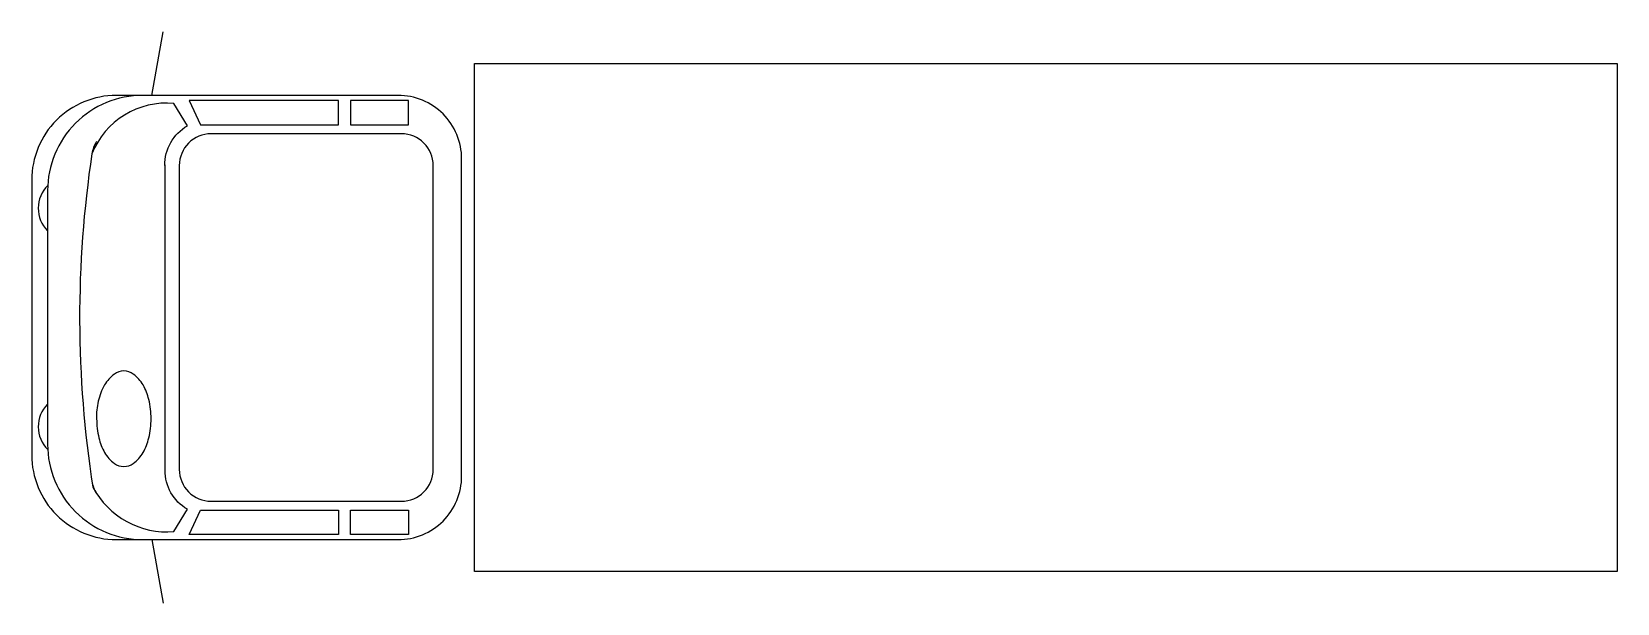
# Model space of a CAD drawing. Extents: x 0 to 7.61, y -1.37 to 1.37.
import ezdxf

# ---------------------------------------------------------------- set-up
doc = ezdxf.new("R2010")
doc.units = 0
doc.header["$LTSCALE"] = 1.25
doc.header["$MEASUREMENT"] = 0
doc.layers.get('0').update_dxf_attribs({"linetype": 'CONTINUOUS'})

msp = doc.modelspace()

# ---------------------------------------------------------------- linework, layer by layer
for points in [[(0.577, 1.0668), (0.6303, 1.3727)], [(0.577, -1.0668), (0.6303, -1.3727)]]:
    msp.add_lwpolyline(points)
for points in [[(7.6121, -1.2192), (2.1257, -1.2192), (2.1257, 1.2192), (7.6121, 1.2192)], [(1.4732, 1.0416), (0.7556, 1.0416), (0.8111, 0.9254), (1.4732, 0.9254)], [(1.8085, 0.9254), (1.8085, 1.0416), (1.531, 1.0416), (1.531, 0.9254)], [(1.4732, -1.0416), (0.7556, -1.0416), (0.8111, -0.9254), (1.4732, -0.9254)], [(1.8085, -0.9254), (1.8085, -1.0416), (1.531, -1.0416), (1.531, -0.9254)]]:
    msp.add_lwpolyline(points, close=True)
for points in [[(0, -0.6604, 0.414214), (0.4064, -1.0668), (1.7593, -1.0668, 0.414214), (2.0641, -0.762), (2.0641, 0.762, 0.414214), (1.7593, 1.0668), (0.4064, 1.0668, 0.414214), (0, 0.6604)], [(0.861, 0.8823, 0.414214), (0.7086, 0.7299), (0.7086, -0.7299, 0.414214), (0.861, -0.8823), (1.7754, -0.8823, 0.414214), (1.9278, -0.7299), (1.9278, 0.7299, 0.414214), (1.7754, 0.8823)], [(0.4423, -0.2569, 0.15854), (0.3968, -0.2717, 0.106465), (0.35, -0.3241, 0.07162), (0.3192, -0.4024, 0.071565), (0.3117, -0.4862, 0.057969), (0.3224, -0.5784, 0.07162), (0.35, -0.6484, 0.106465), (0.3968, -0.7008, 0.15854), (0.4423, -0.7156, 0.15854), (0.4878, -0.7008, 0.106465), (0.5347, -0.6484, 0.07162), (0.5622, -0.5784, 0.057969), (0.5729, -0.4862, 0.057969), (0.5622, -0.3941, 0.07162), (0.5347, -0.3241, 0.106465), (0.4878, -0.2717, 0.15854)]]:
    msp.add_lwpolyline(points, format="xyb", close=True)
for points in [[(0.5334, 1.0668, 0.414214), (0.0762, 0.6096), (0.0762, -0.6096, 0.414214), (0.5334, -1.0668, 0.414214)], [(0.6383, 0.7299, -0.264643), (0.7473, 0.9213), (0.683, 1.0283, 0.332459), (0.289, 0.7856, 0.076372), (0.2934, -0.8142, 0.30161), (0.683, -1.0283), (0.7473, -0.9213, -0.272186), (0.6409, -0.7335), (0.6409, 0.7335)]]:
    msp.add_lwpolyline(points, format="xyb")
for centre, radius, start, end in [((0.4397, 0.7629), 0.1524, 147.20963, 171.42257), ((0.1842, 0.5252), 0.1531, 134.48711, 225.15619), ((0.1842, -0.5252), 0.1531, 134.84381, 225.51289), ((0.4397, -0.7629), 0.1524, 188.57743, 212.79037)]:
    msp.add_arc(centre, radius, start, end)

doc.saveas('drawing.dxf')
